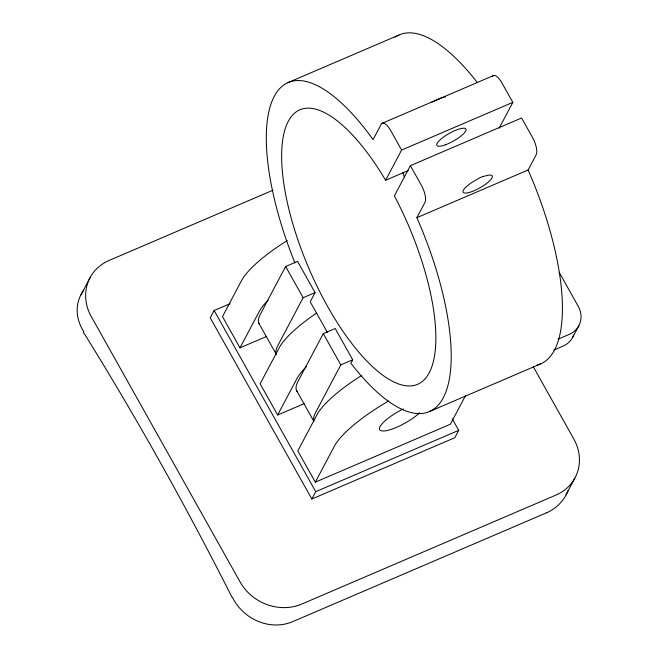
<?xml version="1.0" encoding="UTF-8"?>
<svg xmlns="http://www.w3.org/2000/svg" width="658" height="658" viewBox="0 0 658 658"><rect width="100%" height="100%" fill="white"/><g stroke="black" fill="none" stroke-linecap="round" stroke-linejoin="round"><path stroke-width="0.99" d="M80.852 295.097L90.204 277.446M230.127 303.651L214.13 310.502L210.247 317.847L311.843 499.011L454.826 437.693L458.716 430.357L452.21 418.751M287.283 240.565A78.853 20.653 -29.3 0 0 241.535 280.637L222.486 316.613L239.997 347.843L259.046 311.867A78.853 20.653 -29.3 0 1 268.11 300.13M327.396 332.454L310.206 301.792L315.059 292.621L297.548 261.382L285.63 266.49L260.362 314.211A78.853 20.653 -29.3 0 0 259.482 324.402M315.059 292.621L303.149 297.729L277.882 345.45A78.853 20.653 -29.3 0 0 276.302 354.374L258.783 323.136M536.928 365.149A179.042 65.019 66.8 0 0 528.103 169.994L536.188 154.729A13.917 5.05 66.8 0 0 532.528 137.506L521.58 117.988L410.37 165.676L394.372 195.887A149.358 54.244 66.8 0 1 402.869 385.226A149.358 54.244 66.8 0 1 282.241 170.118A149.358 54.244 66.8 0 1 385.613 180.276L401.61 150.057L512.829 102.368L501.881 82.842A13.917 5.05 66.8 0 0 492.85 75.999M316.695 313.052A78.853 20.653 -29.3 0 0 279.189 347.794L260.14 383.77L277.66 415.001L296.709 379.024A78.853 20.653 -29.3 0 1 306.431 366.605M410.37 165.676L421.317 185.194A13.917 5.05 66.8 0 1 424.969 202.417L416.884 217.683A179.042 65.019 66.8 0 1 444.545 395.195A179.042 65.019 66.8 0 1 350.887 363.232L352.721 359.77L335.202 328.539L323.292 333.647L298.025 381.369A78.853 20.653 -29.3 0 0 297.136 391.559M352.721 359.77L340.803 364.886L315.536 412.607A78.853 20.653 -29.3 0 0 313.956 421.531L296.445 390.293M499.175 128.137L512.829 102.368M361.834 375.356A78.853 20.653 -29.3 0 0 316.852 414.951L297.803 450.919L315.322 482.158L334.371 446.182A78.853 20.653 -29.3 0 1 388.722 400.961M311.843 499.011L315.725 491.674L458.716 430.357M465.601 395.466L450.368 424.245L315.322 482.158M572.55 337.62L578.777 325.866M566.012 494.832L574.878 478.095M431.697 102.286L432.66 101.809M433.622 101.348L435.522 100.485A16.384 1.374 -25.1 0 1 439.166 98.906M287.678 82.752L398.888 35.063M382.208 123.276L493.426 75.588M272.914 190.228L109.096 260.478A46.381 41.47 27.9 0 0 91.273 316.556L240.162 582.059A46.381 41.47 27.9 0 0 301.775 604.069L555.977 495.063A46.381 41.47 27.9 0 0 573.801 438.985L533.391 366.925M385.613 180.276L408.231 170.57M416.884 217.683L528.103 169.994M239.997 347.843L266.441 336.509M277.66 415.001L304.103 403.667M558.239 339.109L569.326 334.354A23.194 20.735 27.9 0 0 578.234 306.315L559.144 272.264M553.863 350.064L563.108 346.1A23.194 20.735 27.9 0 0 573.71 335.037M429.937 411.349L541.156 363.652M546.609 512.763L292.399 621.769A46.504 42.515 43.4 0 1 232.356 597.234M439.141 98.922L441.608 97.952M482.692 176.583L488.483 175.184A16.697 4.376 -29.3 0 1 486.122 183.812A16.697 4.376 -29.3 0 1 464.597 193.041A16.697 4.376 -29.3 0 1 472.674 181.962L479.073 178.154A16.384 7.041 -33.9 0 1 482.684 176.591M442.373 97.688L443.821 97.261M401.61 150.057L390.663 130.531A13.917 5.05 66.8 0 0 381.179 124.329L373.094 139.595A179.042 65.019 66.8 0 0 275.85 93.584A179.042 65.019 66.8 0 0 294.94 262.945M285.63 266.49L303.149 297.729M323.292 333.647L340.803 364.886M214.13 310.502L315.725 491.674M394.989 37.309A179.042 65.019 66.8 0 1 477.363 82.587M404.275 176.944A149.358 54.244 66.8 0 1 402.91 172.207M492.39 76.641A13.917 5.05 66.8 0 1 492.612 76.287M444.693 97.096A16.697 4.376 -29.3 0 1 445.359 97.014M568.134 490.539A46.504 43.239 39.2 0 1 546.617 512.788M83.171 331.854A1391.514 505.344 66.8 0 1 232.06 597.349M83.755 331.599A46.504 39.398 19.8 0 1 83.755 290.211M419.672 412.78A25.514 6.679 -29.3 0 1 381.385 430.825A25.514 6.679 -29.3 0 1 403.362 408.914M445.458 144.793A16.697 4.376 -29.3 0 0 466.02 129.207A16.697 4.376 -29.3 0 0 442.686 137.678A16.697 4.376 -29.3 0 0 445.458 144.793"/></g></svg>
